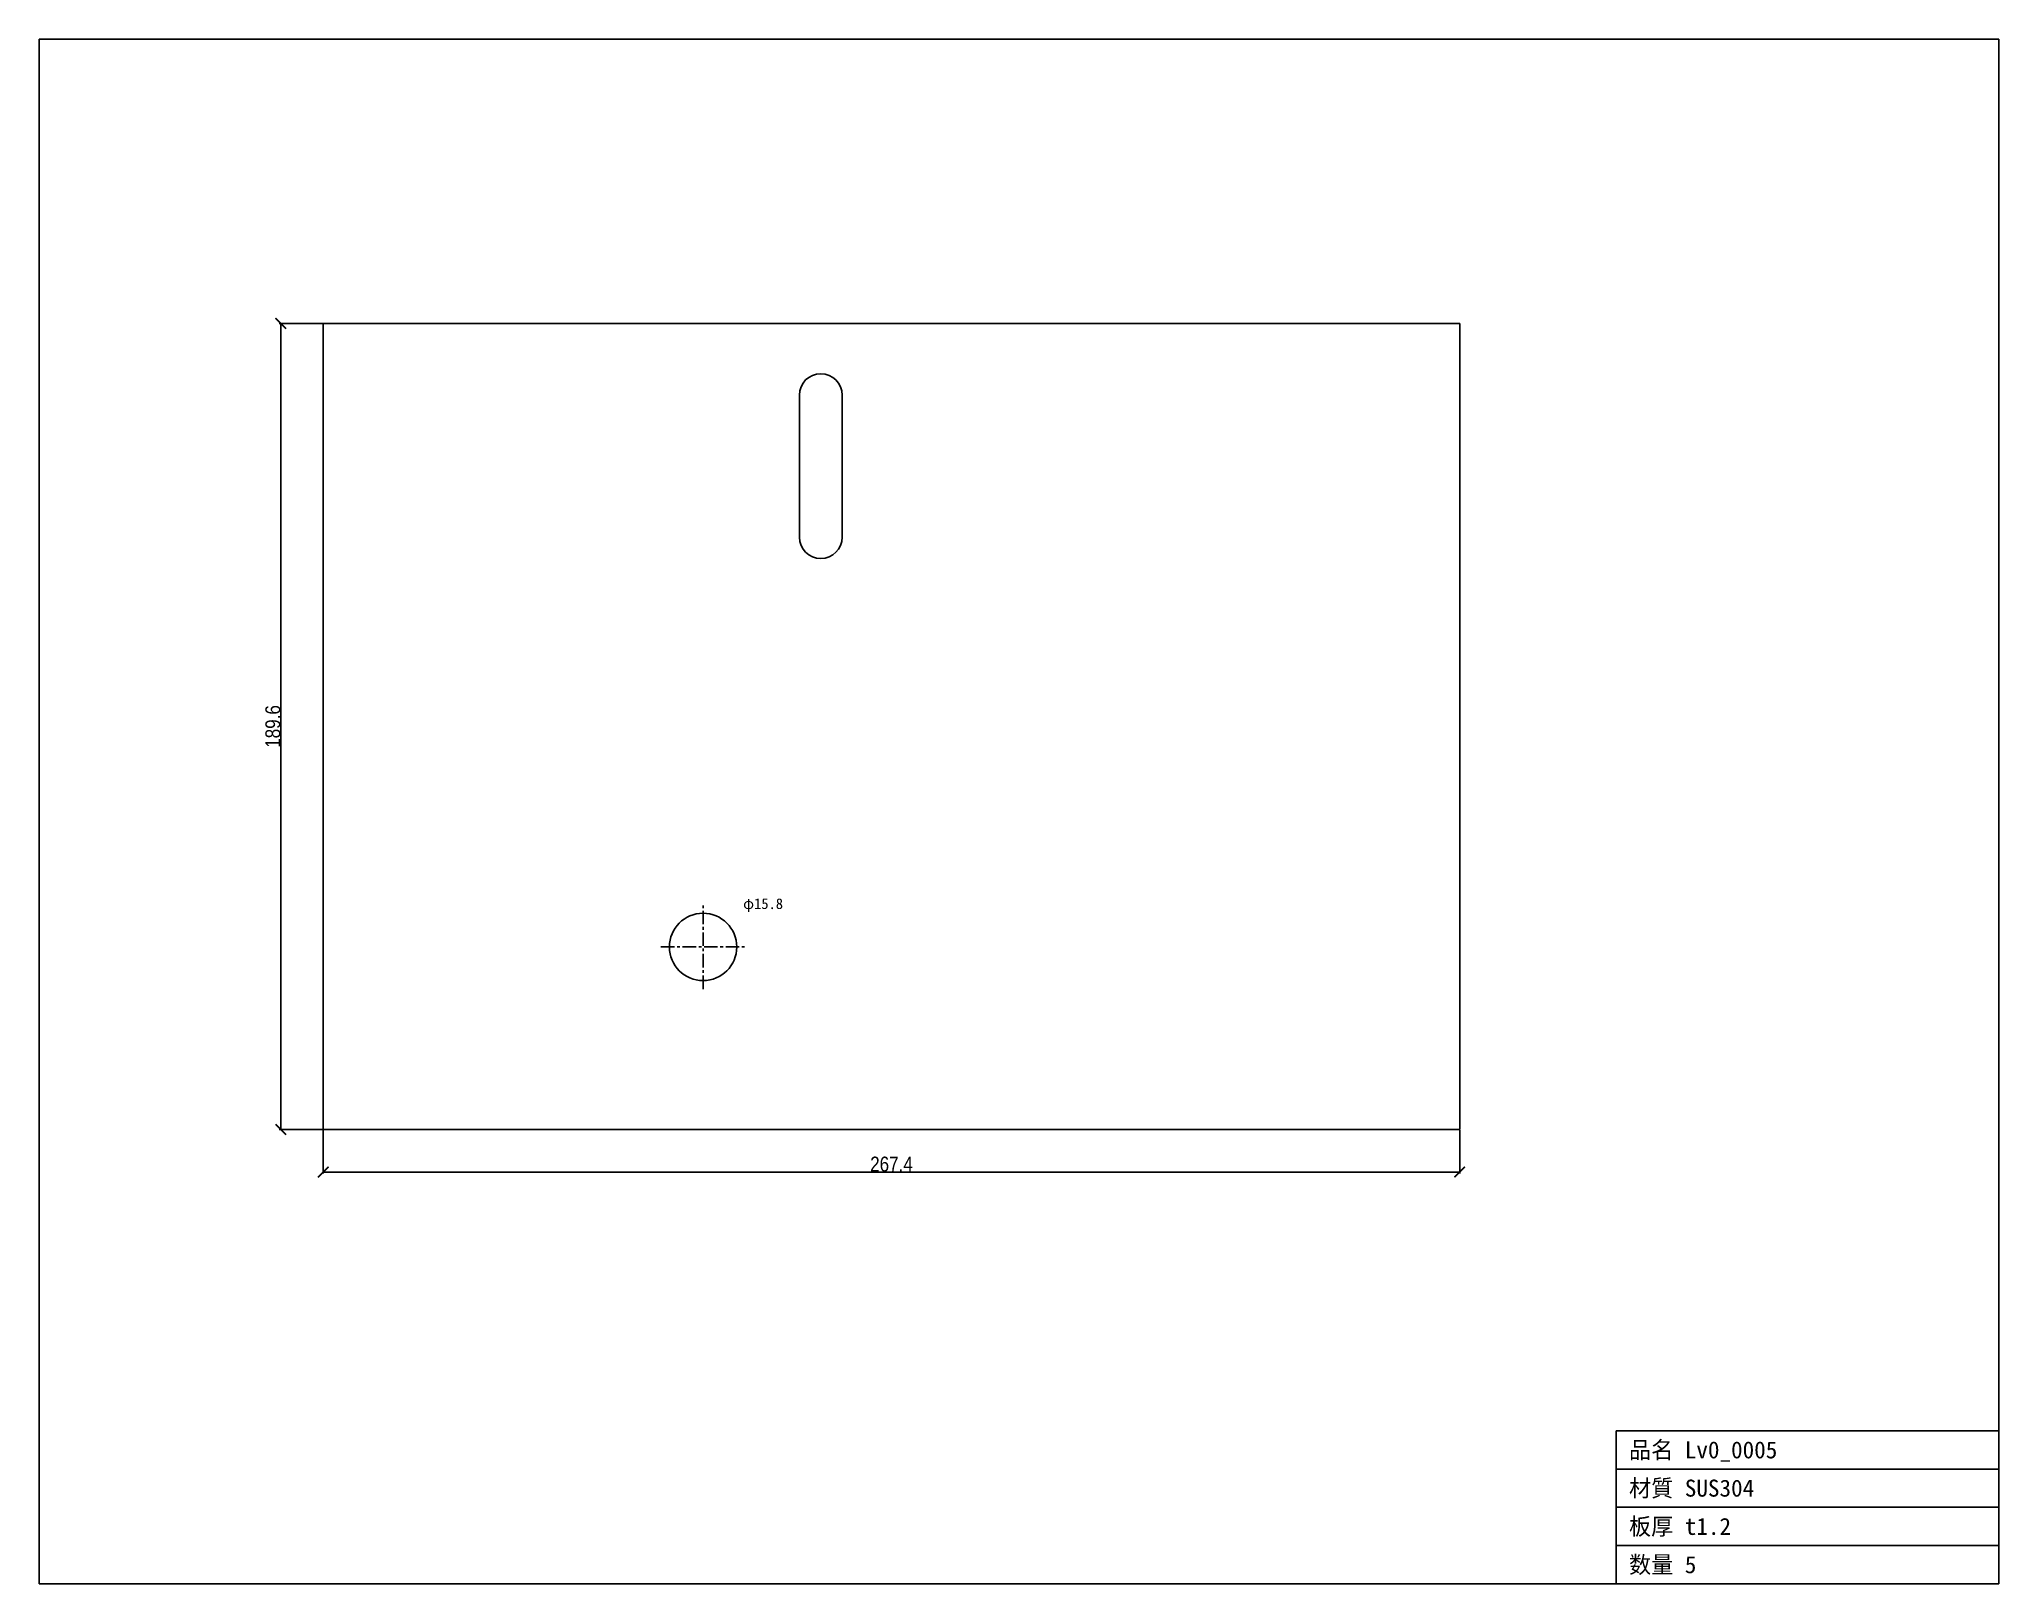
# Model space of a CAD drawing. Header units: millimetres. Extents: x -67 to 394, y -107 to 256.
import ezdxf

# ---------------------------------------------------------------- set-up
doc = ezdxf.new("R2010")
doc.units = ezdxf.units.MM
doc.linetypes.add('CENTER', pattern=[5.08, 3.175, -0.635, 0.635, -0.635])
doc.styles.add('OpenSansCondensed-Light', font='OpenSansCondensed-Light.ttf')
doc.dimstyles.new('EZDXF', dxfattribs={"dimtxt": 0.25, "dimasz": 0.175, "dimexe": 0.375, "dimexo": 0.125, "dimgap": 0.1, "dimtad": 1, "dimlfac": 100, "dimzin": 12, "dimdsep": 46, "dimtxsty": 'OpenSansCondensed-Light', "dimblk": 'ARCHTICK', "dimcen": 2.5, "dimazin": 3, "dimtfac": 0.5, "dimtmove": 2, "dimatfit": 3})

# ---------------------------------------------------------------- blocks, each defined once
blk = doc.blocks.new('HOLE_D15_83')
blk.add_circle((0, 0), 7.92)
blk = doc.blocks.new('_ARCHTICK')
at = {"color": 0, "linetype": 'BYBLOCK', "const_width": 0.15}
blk.add_lwpolyline([(-0.5, -0.5), (0.5, 0.5)], dxfattribs=at)

msp = doc.modelspace()

# ---------------------------------------------------------------- linework, layer by layer
at = {"color": 7, "linetype": 'CONTINUOUS'}
for p, q in [((394.2, 256.45), (-66.84, 256.45)), ((-66.84, 256.45), (-66.84, -106.84)), ((394.2, -106.84), (394.2, 256.45)), ((267.36, 189.61), (0, 189.61)), ((0, 189.61), (0, 0)), ((267.36, 0), (267.36, 189.6)), ((112.01, 139.34), (112.01, 172.73)), ((122.08, 172.74), (122.08, 153.84)), ((122.08, 153.84), (122.08, 139.34)), ((0, 0), (267.36, 0)), ((304.2, -106.84), (304.2, -70.84)), ((304.2, -70.84), (394.2, -70.84)), ((304.2, -79.84), (394.2, -79.84)), ((304.2, -88.84), (394.2, -88.84)), ((304.2, -97.84), (394.2, -97.84)), ((-66.84, -106.84), (394.2, -106.84))]:
    msp.add_line(p, q, dxfattribs=at)
at = {"color": 1, "linetype": 'CENTER'}
for p, q in [((89.35, 33.04), (89.35, 52.87)), ((79.44, 42.95), (99.27, 42.95))]:
    msp.add_line(p, q, dxfattribs=at)
at = {"color": 7, "linetype": 'CONTINUOUS'}
for centre, start, end in [((117.04, 172.74), 0, -180), ((117.04, 139.34), 180, 0)]:
    msp.add_arc(centre, 5.03, start, end, dxfattribs=at)

# ---------------------------------------------------------------- block references
msp.add_blockref('HOLE_D15_83', (89.35, 42.95), dxfattribs=at)

# ---------------------------------------------------------------- texts
at = {"color": 2}
for s, height, p in [('φ15.8', 2.5, (98.77, 51.87)), ('品名 Lv0_0005', 4, (307.2, -77.34)), ('材質 SUS304', 4, (307.2, -86.34)), ('板厚 t1.2', 4, (307.2, -95.34)), ('数量 5', 4, (307.2, -104.34))]:
    msp.add_text(s, height=height, dxfattribs=at).set_placement(p)

# ---------------------------------------------------------------- dimensions: what is measured, and where the dimension line sits
msp.add_linear_dim(base=(-10, 0), p1=(0, 0), p2=(0, 189.61), angle=90, dimstyle='EZDXF', override={"dimtxt": 3.5, "dimasz": 2.5, "dimdec": 1, "dimlfac": 1}, dxfattribs=at).render()
msp.add_linear_dim(base=(0, -10), p1=(0, 0), p2=(267.36, 0), dimstyle='EZDXF', override={"dimtxt": 3.5, "dimasz": 2.5, "dimdec": 1, "dimlfac": 1}, dxfattribs=at).render()

doc.saveas('drawing.dxf')
